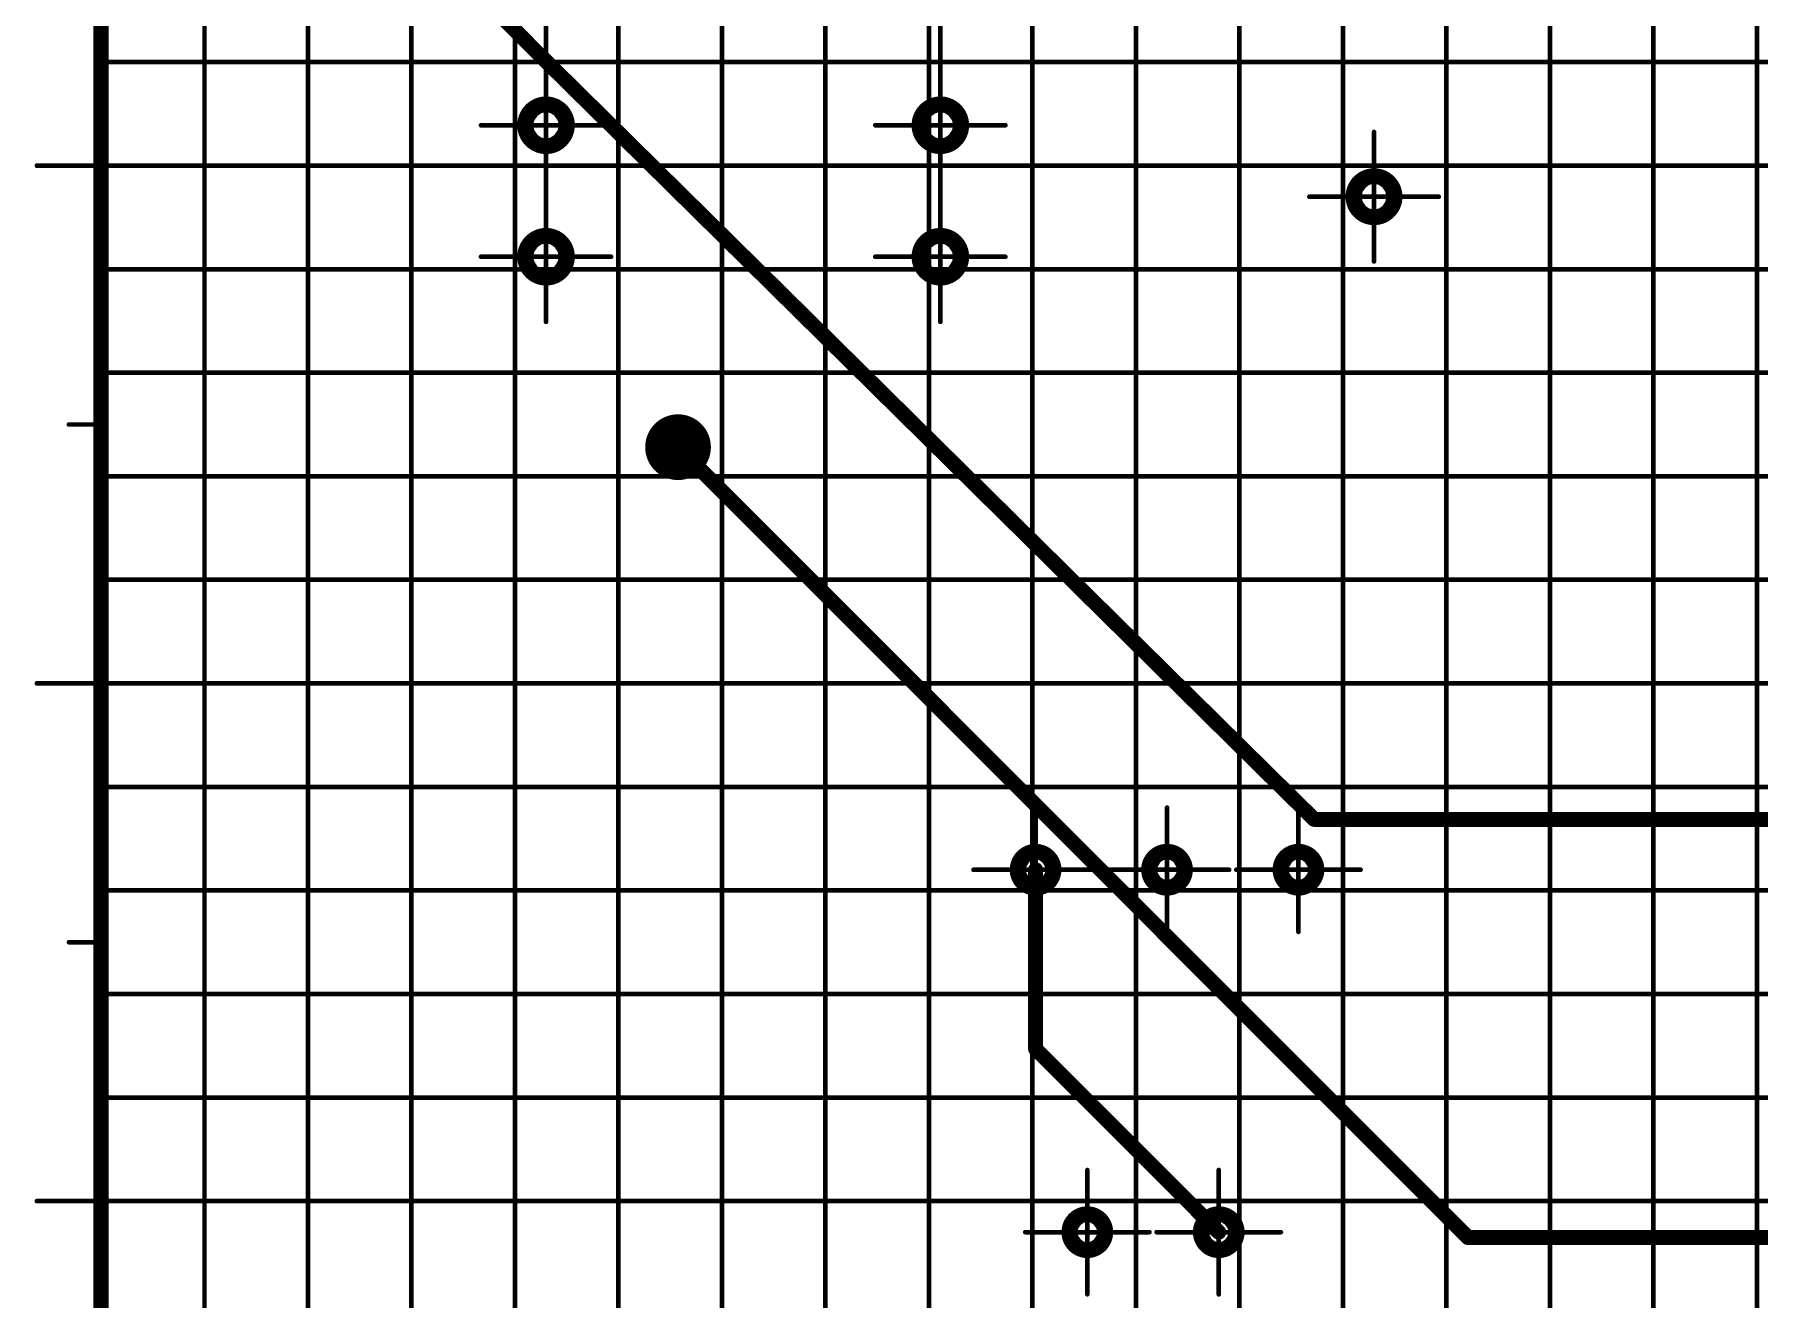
# Model space of a CAD drawing. Header units: millimetres. Extents: x 95 to 923, y 69 to 658.
# Drawn here: x 616.6 to 683.2, y 428.2 to 477.1 of the extents above; entities that cross this region are included whole.
import ezdxf

# ---------------------------------------------------------------- set-up
doc = ezdxf.new("R2010")
doc.units = ezdxf.units.MM
for name, color, linetype in [('Mechanical11', 56, 'Continuous'), ('Mechanical12', 56, 'Continuous'), ('Mechanical7', 56, 'Continuous'), ('Mechanical9', 56, 'Continuous')]:
    doc.layers.add(name, color=color, linetype=linetype)

msp = doc.modelspace()

# ---------------------------------------------------------------- linework, layer by layer
at = {"layer": 'Mechanical11', "color": 7}
for p, q in [((636.542, 474.065), (636.342, 474.105)), ((636.342, 474.105), (636.342, 473.582)), ((636.712, 473.952), (636.542, 474.065)), ((651.782, 474.065), (651.582, 474.105)), ((651.582, 474.105), (651.582, 473.582)), ((651.952, 473.952), (651.782, 474.065)), ((636.342, 473.582), (635.819, 473.582)), ((635.819, 473.582), (635.859, 473.382)), ((635.859, 473.382), (635.972, 473.212)), ((636.342, 473.582), (636.342, 473.059)), ((636.865, 473.582), (636.342, 473.582)), ((636.342, 473.059), (636.342, 473.582)), ((636.342, 473.582), (636.865, 473.582)), ((636.825, 473.782), (636.712, 473.952)), ((636.712, 473.212), (636.825, 473.382)), ((636.865, 473.582), (636.825, 473.782)), ((636.825, 473.382), (636.865, 473.582)), ((651.582, 473.582), (651.059, 473.582)), ((651.059, 473.582), (651.099, 473.382)), ((651.099, 473.382), (651.212, 473.212)), ((651.582, 473.582), (651.582, 473.059)), ((652.105, 473.582), (651.582, 473.582)), ((651.582, 473.059), (651.582, 473.582)), ((651.582, 473.582), (652.105, 473.582)), ((652.065, 473.782), (651.952, 473.952)), ((651.952, 473.212), (652.065, 473.382)), ((652.105, 473.582), (652.065, 473.782)), ((652.065, 473.382), (652.105, 473.582)), ((635.972, 473.212), (636.142, 473.099)), ((636.142, 473.099), (636.342, 473.059)), ((636.342, 473.059), (636.542, 473.099)), ((636.542, 473.099), (636.712, 473.212)), ((651.212, 473.212), (651.382, 473.099)), ((651.382, 473.099), (651.582, 473.059)), ((651.582, 473.059), (651.782, 473.099)), ((651.782, 473.099), (651.952, 473.212)), ((667.871, 471.017), (667.832, 470.822)), ((667.832, 470.822), (668.342, 470.822)), ((667.981, 471.182), (667.871, 471.017)), ((668.147, 471.293), (667.981, 471.182)), ((668.342, 471.332), (668.147, 471.293)), ((668.342, 470.822), (668.342, 471.332)), ((668.537, 471.293), (668.342, 471.332)), ((668.342, 471.332), (668.342, 470.822)), ((668.342, 470.822), (668.852, 470.822)), ((668.702, 471.182), (668.537, 471.293)), ((668.813, 471.017), (668.702, 471.182)), ((668.852, 470.822), (668.813, 471.017)), ((636.542, 468.985), (636.342, 469.025)), ((636.342, 469.025), (636.342, 468.502)), ((636.712, 468.872), (636.542, 468.985)), ((636.825, 468.702), (636.712, 468.872)), ((636.865, 468.502), (636.825, 468.702)), ((651.782, 468.985), (651.582, 469.025)), ((651.582, 469.025), (651.582, 468.502)), ((651.952, 468.872), (651.782, 468.985)), ((652.065, 468.702), (651.952, 468.872)), ((652.105, 468.502), (652.065, 468.702)), ((636.342, 468.502), (635.819, 468.502)), ((635.819, 468.502), (635.859, 468.302)), ((635.859, 468.302), (635.972, 468.132)), ((635.972, 468.132), (636.142, 468.019)), ((636.142, 468.019), (636.342, 467.979)), ((636.342, 468.502), (636.342, 467.979)), ((636.865, 468.502), (636.342, 468.502)), ((636.342, 467.979), (636.342, 468.502)), ((636.342, 468.502), (636.865, 468.502)), ((636.342, 467.979), (636.542, 468.019)), ((636.542, 468.019), (636.712, 468.132)), ((636.712, 468.132), (636.825, 468.302)), ((636.825, 468.302), (636.865, 468.502)), ((651.582, 468.502), (651.059, 468.502)), ((651.059, 468.502), (651.099, 468.302)), ((651.099, 468.302), (651.212, 468.132)), ((651.212, 468.132), (651.382, 468.019)), ((651.382, 468.019), (651.582, 467.979)), ((651.582, 468.502), (651.582, 467.979)), ((652.105, 468.502), (651.582, 468.502)), ((651.582, 467.979), (651.582, 468.502)), ((651.582, 468.502), (652.105, 468.502)), ((651.582, 467.979), (651.782, 468.019)), ((651.782, 468.019), (651.952, 468.132)), ((651.952, 468.132), (652.065, 468.302)), ((652.065, 468.302), (652.105, 468.502)), ((654.885, 444.978), (654.854, 444.822)), ((654.854, 444.822), (655.262, 444.822)), ((654.974, 445.11), (654.885, 444.978)), ((655.106, 445.199), (654.974, 445.11)), ((655.262, 445.23), (655.106, 445.199)), ((655.262, 444.822), (655.262, 445.23)), ((655.418, 445.199), (655.262, 445.23)), ((655.262, 445.23), (655.262, 444.822)), ((655.262, 444.822), (655.262, 444.414)), ((655.67, 444.822), (655.262, 444.822)), ((655.262, 444.822), (655.67, 444.822)), ((655.55, 445.11), (655.418, 445.199)), ((655.639, 444.978), (655.55, 445.11)), ((655.67, 444.822), (655.639, 444.978)), ((655.639, 444.666), (655.67, 444.822)), ((659.965, 444.978), (659.934, 444.822)), ((659.934, 444.822), (660.342, 444.822)), ((660.054, 445.11), (659.965, 444.978)), ((660.186, 445.199), (660.054, 445.11)), ((660.342, 445.23), (660.186, 445.199)), ((660.342, 444.822), (660.342, 445.23)), ((660.498, 445.199), (660.342, 445.23)), ((660.342, 445.23), (660.342, 444.822)), ((660.342, 444.822), (660.342, 444.414)), ((660.75, 444.822), (660.342, 444.822)), ((660.342, 444.822), (660.75, 444.822)), ((660.63, 445.11), (660.498, 445.199)), ((660.719, 444.978), (660.63, 445.11)), ((660.75, 444.822), (660.719, 444.978)), ((660.719, 444.666), (660.75, 444.822)), ((665.045, 444.978), (665.014, 444.822)), ((665.014, 444.822), (665.422, 444.822)), ((665.134, 445.11), (665.045, 444.978)), ((665.266, 445.199), (665.134, 445.11)), ((665.422, 445.23), (665.266, 445.199)), ((665.422, 444.822), (665.422, 445.23)), ((665.578, 445.199), (665.422, 445.23)), ((665.422, 445.23), (665.422, 444.822)), ((665.422, 444.822), (665.422, 444.414)), ((665.83, 444.822), (665.422, 444.822)), ((665.422, 444.822), (665.83, 444.822)), ((665.71, 445.11), (665.578, 445.199)), ((665.799, 444.978), (665.71, 445.11)), ((665.83, 444.822), (665.799, 444.978)), ((665.799, 444.666), (665.83, 444.822)), ((655.262, 444.414), (655.418, 444.445)), ((655.418, 444.445), (655.55, 444.533)), ((655.55, 444.533), (655.639, 444.666)), ((660.342, 444.414), (660.498, 444.445)), ((660.498, 444.445), (660.63, 444.533)), ((660.63, 444.533), (660.719, 444.666)), ((665.422, 444.414), (665.578, 444.445)), ((665.578, 444.445), (665.71, 444.533)), ((665.71, 444.533), (665.799, 444.666)), ((656.885, 430.978), (656.854, 430.822)), ((656.854, 430.822), (657.262, 430.822)), ((656.974, 431.11), (656.885, 430.978)), ((657.106, 431.199), (656.974, 431.11)), ((657.262, 431.23), (657.106, 431.199)), ((657.262, 430.822), (657.262, 431.23)), ((657.418, 431.199), (657.262, 431.23)), ((657.262, 431.23), (657.262, 430.822)), ((657.262, 430.822), (657.262, 430.414)), ((657.67, 430.822), (657.262, 430.822)), ((657.262, 430.822), (657.67, 430.822)), ((657.55, 431.11), (657.418, 431.199)), ((657.639, 430.978), (657.55, 431.11)), ((657.67, 430.822), (657.639, 430.978)), ((657.639, 430.666), (657.67, 430.822)), ((661.965, 430.978), (661.934, 430.822)), ((661.934, 430.822), (662.342, 430.822)), ((662.054, 431.11), (661.965, 430.978)), ((662.186, 431.199), (662.054, 431.11)), ((662.342, 431.23), (662.186, 431.199)), ((662.342, 430.822), (662.342, 431.23)), ((662.498, 431.199), (662.342, 431.23)), ((662.342, 431.23), (662.342, 430.822)), ((662.342, 430.822), (662.342, 430.414)), ((662.75, 430.822), (662.342, 430.822)), ((662.342, 430.822), (662.75, 430.822)), ((662.63, 431.11), (662.498, 431.199)), ((662.719, 430.978), (662.63, 431.11)), ((662.75, 430.822), (662.719, 430.978)), ((662.719, 430.666), (662.75, 430.822)), ((657.262, 430.414), (657.418, 430.445)), ((657.418, 430.445), (657.55, 430.533)), ((657.55, 430.533), (657.639, 430.666)), ((662.342, 430.414), (662.498, 430.445)), ((662.498, 430.445), (662.63, 430.533)), ((662.63, 430.533), (662.719, 430.666))]:
    msp.add_line(p, q, dxfattribs=at)
for points, const_width in [([(641.799, 461.146, 1), (641.088, 461.146, 1)], 0.711), ([(640.91, 461.146, 1), (641.265, 461.146, 1)], 0.356), ([(641.621, 461.146, 1), (641.977, 461.146, 1)], 0.356)]:
    msp.add_lwpolyline(points, format="xyb", close=True, dxfattribs=dict(at, const_width=const_width))
at = {"layer": 'Mechanical12', "color": 7}
for p, q in [((636.142, 474.065), (635.972, 473.952)), ((636.342, 474.105), (636.142, 474.065)), ((636.342, 473.582), (636.342, 474.105)), ((651.382, 474.065), (651.212, 473.952)), ((651.582, 474.105), (651.382, 474.065)), ((651.582, 473.582), (651.582, 474.105)), ((635.859, 473.782), (635.819, 473.582)), ((635.819, 473.582), (636.342, 473.582)), ((635.972, 473.952), (635.859, 473.782)), ((651.099, 473.782), (651.059, 473.582)), ((651.059, 473.582), (651.582, 473.582)), ((651.212, 473.952), (651.099, 473.782)), ((668.342, 470.822), (667.832, 470.822)), ((667.832, 470.822), (667.871, 470.627)), ((668.852, 470.822), (668.342, 470.822)), ((668.342, 470.822), (668.342, 470.312)), ((668.342, 470.312), (668.342, 470.822)), ((668.813, 470.627), (668.852, 470.822)), ((667.871, 470.627), (667.981, 470.461)), ((667.981, 470.461), (668.147, 470.351)), ((668.147, 470.351), (668.342, 470.312)), ((668.342, 470.312), (668.537, 470.351)), ((668.537, 470.351), (668.702, 470.461)), ((668.702, 470.461), (668.813, 470.627)), ((635.859, 468.702), (635.819, 468.502)), ((635.972, 468.872), (635.859, 468.702)), ((636.142, 468.985), (635.972, 468.872)), ((636.342, 469.025), (636.142, 468.985)), ((636.342, 468.502), (636.342, 469.025)), ((651.099, 468.702), (651.059, 468.502)), ((651.212, 468.872), (651.099, 468.702)), ((651.382, 468.985), (651.212, 468.872)), ((651.582, 469.025), (651.382, 468.985)), ((651.582, 468.502), (651.582, 469.025)), ((635.819, 468.502), (636.342, 468.502)), ((651.059, 468.502), (651.582, 468.502)), ((655.262, 444.822), (654.854, 444.822)), ((654.854, 444.822), (654.885, 444.666)), ((655.262, 444.414), (655.262, 444.822)), ((660.342, 444.822), (659.934, 444.822)), ((659.934, 444.822), (659.965, 444.666)), ((660.342, 444.414), (660.342, 444.822)), ((665.422, 444.822), (665.014, 444.822)), ((665.014, 444.822), (665.045, 444.666)), ((665.422, 444.414), (665.422, 444.822)), ((654.885, 444.666), (654.974, 444.533)), ((654.974, 444.533), (655.106, 444.445)), ((655.106, 444.445), (655.262, 444.414)), ((659.965, 444.666), (660.054, 444.533)), ((660.054, 444.533), (660.186, 444.445)), ((660.186, 444.445), (660.342, 444.414)), ((665.045, 444.666), (665.134, 444.533)), ((665.134, 444.533), (665.266, 444.445)), ((665.266, 444.445), (665.422, 444.414)), ((657.262, 430.822), (656.854, 430.822)), ((656.854, 430.822), (656.885, 430.666)), ((657.262, 430.414), (657.262, 430.822)), ((662.342, 430.822), (661.934, 430.822)), ((661.934, 430.822), (661.965, 430.666)), ((662.342, 430.414), (662.342, 430.822)), ((656.885, 430.666), (656.974, 430.533)), ((656.974, 430.533), (657.106, 430.445)), ((657.106, 430.445), (657.262, 430.414)), ((661.965, 430.666), (662.054, 430.533)), ((662.054, 430.533), (662.186, 430.445)), ((662.186, 430.445), (662.342, 430.414))]:
    msp.add_line(p, q, dxfattribs=at)
for points, const_width in [([(619.142, 250.822), (619.142, 612.022)], 0.6), ([(619.142, 250.822), (619.142, 612.022)], 0.6), ([(634.484, 477.91), (636.058, 476.335)], 0.58), ([(636.058, 476.335), (666.03, 446.769)], 0.58), ([(641.443, 461.146), (671.974, 430.615)], 0.58), ([(666.03, 446.769), (795.012, 446.769)], 0.58), ([(655.262, 437.902), (655.262, 444.822)], 0.58), ([(655.262, 437.902), (662.342, 430.822)], 0.58), ([(671.974, 430.615), (723.942, 430.615)], 0.58)]:
    msp.add_lwpolyline(points, dxfattribs=dict(at, const_width=const_width))
for points, const_width in [([(635.913, 476.335, 1), (636.203, 476.335, 1)], 0.29), ([(635.913, 476.335, 1), (636.203, 476.335, 1)], 0.29), ([(637.155, 473.582, 1), (635.529, 473.582, 1)], 0.6), ([(652.395, 473.582, 1), (650.769, 473.582, 1)], 0.6), ([(635.379, 473.582, 1), (635.679, 473.582, 1)], 0.3), ([(637.005, 473.582, 1), (637.305, 473.582, 1)], 0.3), ([(650.619, 473.582, 1), (650.919, 473.582, 1)], 0.3), ([(652.245, 473.582, 1), (652.545, 473.582, 1)], 0.3), ([(669.142, 470.822, 1), (667.542, 470.822, 1)], 0.6), ([(667.392, 470.822, 1), (667.692, 470.822, 1)], 0.3), ([(668.992, 470.822, 1), (669.292, 470.822, 1)], 0.3), ([(637.155, 468.502, 1), (635.529, 468.502, 1)], 0.6), ([(652.395, 468.502, 1), (650.769, 468.502, 1)], 0.6), ([(635.379, 468.502, 1), (635.679, 468.502, 1)], 0.3), ([(637.005, 468.502, 1), (637.305, 468.502, 1)], 0.3), ([(650.619, 468.502, 1), (650.919, 468.502, 1)], 0.3), ([(652.245, 468.502, 1), (652.545, 468.502, 1)], 0.3), ([(642.434, 461.146, 1), (640.453, 461.146, 1)], 0.559), ([(640.313, 461.146, 1), (640.592, 461.146, 1)], 0.279), ([(641.298, 461.146, 1), (641.588, 461.146, 1)], 0.29), ([(642.294, 461.146, 1), (642.573, 461.146, 1)], 0.279), ([(665.885, 446.769, 1), (666.175, 446.769, 1)], 0.29), ([(665.885, 446.769, 1), (666.175, 446.769, 1)], 0.29), ([(655.962, 444.822, 1), (654.562, 444.822, 1)], 0.6), ([(661.042, 444.822, 1), (659.642, 444.822, 1)], 0.6), ([(666.122, 444.822, 1), (664.722, 444.822, 1)], 0.6), ([(654.412, 444.822, 1), (654.712, 444.822, 1)], 0.3), ([(655.117, 444.822, 1), (655.407, 444.822, 1)], 0.29), ([(655.812, 444.822, 1), (656.112, 444.822, 1)], 0.3), ([(659.492, 444.822, 1), (659.792, 444.822, 1)], 0.3), ([(660.892, 444.822, 1), (661.192, 444.822, 1)], 0.3), ([(664.572, 444.822, 1), (664.872, 444.822, 1)], 0.3), ([(665.972, 444.822, 1), (666.272, 444.822, 1)], 0.3), ([(655.117, 437.902, 1), (655.407, 437.902, 1)], 0.29), ([(655.117, 437.902, 1), (655.407, 437.902, 1)], 0.29), ([(657.962, 430.822, 1), (656.562, 430.822, 1)], 0.6), ([(663.042, 430.822, 1), (661.642, 430.822, 1)], 0.6), ([(656.412, 430.822, 1), (656.712, 430.822, 1)], 0.3), ([(657.812, 430.822, 1), (658.112, 430.822, 1)], 0.3), ([(661.492, 430.822, 1), (661.792, 430.822, 1)], 0.3), ([(662.197, 430.822, 1), (662.487, 430.822, 1)], 0.29), ([(662.892, 430.822, 1), (663.192, 430.822, 1)], 0.3), ([(671.829, 430.615, 1), (672.119, 430.615, 1)], 0.29), ([(671.829, 430.615, 1), (672.119, 430.615, 1)], 0.29)]:
    msp.add_lwpolyline(points, format="xyb", close=True, dxfattribs=dict(at, const_width=const_width))
at = {"layer": 'Mechanical7', "color": 7, "const_width": 0.18}
for points in [[(636.342, 476.149), (636.342, 481.175)], [(651.582, 476.149), (651.582, 481.175)], [(636.342, 471.069), (636.342, 476.095)], [(651.582, 471.069), (651.582, 476.095)], [(633.829, 473.582), (638.855, 473.582)], [(649.069, 473.582), (654.095, 473.582)], [(668.342, 468.322), (668.342, 473.322)], [(636.342, 465.989), (636.342, 471.015)], [(651.582, 465.989), (651.582, 471.015)], [(665.842, 470.822), (670.842, 470.822)], [(633.829, 468.502), (638.855, 468.502)], [(649.069, 468.502), (654.095, 468.502)], [(655.262, 442.422), (655.262, 447.222)], [(660.342, 442.422), (660.342, 447.222)], [(665.422, 442.422), (665.422, 447.222)], [(652.862, 444.822), (657.662, 444.822)], [(657.942, 444.822), (662.742, 444.822)], [(663.022, 444.822), (667.822, 444.822)], [(657.262, 428.422), (657.262, 433.222)], [(662.342, 428.422), (662.342, 433.222)], [(654.862, 430.822), (659.662, 430.822)], [(659.942, 430.822), (664.742, 430.822)]]:
    msp.add_lwpolyline(points, dxfattribs=at)
at = {"layer": 'Mechanical7', "color": 7, "const_width": 0.09}
for points in [[(636.297, 476.149, 1), (636.387, 476.149, 1)], [(636.297, 476.095, 1), (636.387, 476.095, 1)], [(651.537, 476.149, 1), (651.627, 476.149, 1)], [(651.537, 476.095, 1), (651.627, 476.095, 1)], [(633.784, 473.582, 1), (633.874, 473.582, 1)], [(638.81, 473.582, 1), (638.9, 473.582, 1)], [(649.024, 473.582, 1), (649.114, 473.582, 1)], [(654.05, 473.582, 1), (654.14, 473.582, 1)], [(668.297, 473.322, 1), (668.387, 473.322, 1)], [(636.297, 471.069, 1), (636.387, 471.069, 1)], [(636.297, 471.015, 1), (636.387, 471.015, 1)], [(651.537, 471.069, 1), (651.627, 471.069, 1)], [(651.537, 471.015, 1), (651.627, 471.015, 1)], [(665.797, 470.822, 1), (665.887, 470.822, 1)], [(670.797, 470.822, 1), (670.887, 470.822, 1)], [(633.784, 468.502, 1), (633.874, 468.502, 1)], [(638.81, 468.502, 1), (638.9, 468.502, 1)], [(649.024, 468.502, 1), (649.114, 468.502, 1)], [(654.05, 468.502, 1), (654.14, 468.502, 1)], [(668.297, 468.322, 1), (668.387, 468.322, 1)], [(636.297, 465.989, 1), (636.387, 465.989, 1)], [(651.537, 465.989, 1), (651.627, 465.989, 1)], [(655.217, 447.222, 1), (655.307, 447.222, 1)], [(660.297, 447.222, 1), (660.387, 447.222, 1)], [(665.377, 447.222, 1), (665.467, 447.222, 1)], [(652.817, 444.822, 1), (652.907, 444.822, 1)], [(657.617, 444.822, 1), (657.707, 444.822, 1)], [(657.897, 444.822, 1), (657.987, 444.822, 1)], [(662.697, 444.822, 1), (662.787, 444.822, 1)], [(662.977, 444.822, 1), (663.067, 444.822, 1)], [(667.777, 444.822, 1), (667.867, 444.822, 1)], [(655.217, 442.422, 1), (655.307, 442.422, 1)], [(660.297, 442.422, 1), (660.387, 442.422, 1)], [(665.377, 442.422, 1), (665.467, 442.422, 1)], [(657.217, 433.222, 1), (657.307, 433.222, 1)], [(662.297, 433.222, 1), (662.387, 433.222, 1)], [(654.817, 430.822, 1), (654.907, 430.822, 1)], [(659.617, 430.822, 1), (659.707, 430.822, 1)], [(659.897, 430.822, 1), (659.987, 430.822, 1)], [(664.697, 430.822, 1), (664.787, 430.822, 1)], [(657.217, 428.422, 1), (657.307, 428.422, 1)], [(662.297, 428.422, 1), (662.387, 428.422, 1)]]:
    msp.add_lwpolyline(points, format="xyb", close=True, dxfattribs=at)
at = {"layer": 'Mechanical9', "color": 7, "const_width": 0.18}
for points in [[(619.142, 250.822), (619.142, 612.022)], [(623.142, 250.822), (623.142, 612.022)], [(627.142, 250.822), (627.142, 612.022)], [(631.142, 250.822), (631.142, 612.022)], [(635.142, 250.822), (635.142, 612.022)], [(639.142, 250.822), (639.142, 612.022)], [(643.142, 250.822), (643.142, 612.022)], [(647.142, 250.822), (647.142, 612.022)], [(651.142, 250.822), (651.142, 612.022)], [(655.142, 250.822), (655.142, 612.022)], [(659.142, 250.822), (659.142, 612.022)], [(663.142, 250.822), (663.142, 612.022)], [(667.142, 250.822), (667.142, 612.022)], [(671.142, 250.822), (671.142, 612.022)], [(675.142, 250.822), (675.142, 612.022)], [(679.142, 250.822), (679.142, 612.022)], [(683.142, 250.822), (683.142, 612.022)], [(619.142, 476.022), (861.342, 476.022)], [(616.662, 472.022), (619.142, 472.022)], [(617.902, 472.022), (619.142, 472.022)], [(619.142, 472.022), (861.342, 472.022)], [(619.142, 468.022), (861.342, 468.022)], [(619.142, 464.022), (861.342, 464.022)], [(617.902, 462.022), (619.142, 462.022)], [(619.142, 460.022), (861.342, 460.022)], [(619.142, 456.022), (861.342, 456.022)], [(616.662, 452.022), (619.142, 452.022)], [(617.902, 452.022), (619.142, 452.022)], [(619.142, 452.022), (861.342, 452.022)], [(619.142, 448.022), (861.342, 448.022)], [(619.142, 444.022), (861.342, 444.022)], [(617.902, 442.022), (619.142, 442.022)], [(619.142, 440.022), (861.342, 440.022)], [(619.142, 436.022), (861.342, 436.022)], [(616.662, 432.022), (619.142, 432.022)], [(617.902, 432.022), (619.142, 432.022)], [(619.142, 432.022), (861.342, 432.022)]]:
    msp.add_lwpolyline(points, dxfattribs=at)
at = {"layer": 'Mechanical9', "color": 7, "const_width": 0.09}
for points in [[(619.097, 476.022, 1), (619.187, 476.022, 1)], [(616.617, 472.022, 1), (616.707, 472.022, 1)], [(617.857, 472.022, 1), (617.947, 472.022, 1)], [(619.097, 472.022, 1), (619.187, 472.022, 1)], [(619.097, 472.022, 1), (619.187, 472.022, 1)], [(619.097, 472.022, 1), (619.187, 472.022, 1)], [(619.097, 468.022, 1), (619.187, 468.022, 1)], [(619.097, 464.022, 1), (619.187, 464.022, 1)], [(617.857, 462.022, 1), (617.947, 462.022, 1)], [(619.097, 462.022, 1), (619.187, 462.022, 1)], [(619.097, 460.022, 1), (619.187, 460.022, 1)], [(619.097, 456.022, 1), (619.187, 456.022, 1)], [(616.617, 452.022, 1), (616.707, 452.022, 1)], [(617.857, 452.022, 1), (617.947, 452.022, 1)], [(619.097, 452.022, 1), (619.187, 452.022, 1)], [(619.097, 452.022, 1), (619.187, 452.022, 1)], [(619.097, 452.022, 1), (619.187, 452.022, 1)], [(619.097, 448.022, 1), (619.187, 448.022, 1)], [(619.097, 444.022, 1), (619.187, 444.022, 1)], [(617.857, 442.022, 1), (617.947, 442.022, 1)], [(619.097, 442.022, 1), (619.187, 442.022, 1)], [(619.097, 440.022, 1), (619.187, 440.022, 1)], [(619.097, 436.022, 1), (619.187, 436.022, 1)], [(616.617, 432.022, 1), (616.707, 432.022, 1)], [(617.857, 432.022, 1), (617.947, 432.022, 1)], [(619.097, 432.022, 1), (619.187, 432.022, 1)], [(619.097, 432.022, 1), (619.187, 432.022, 1)], [(619.097, 432.022, 1), (619.187, 432.022, 1)]]:
    msp.add_lwpolyline(points, format="xyb", close=True, dxfattribs=at)

doc.saveas('drawing.dxf')
